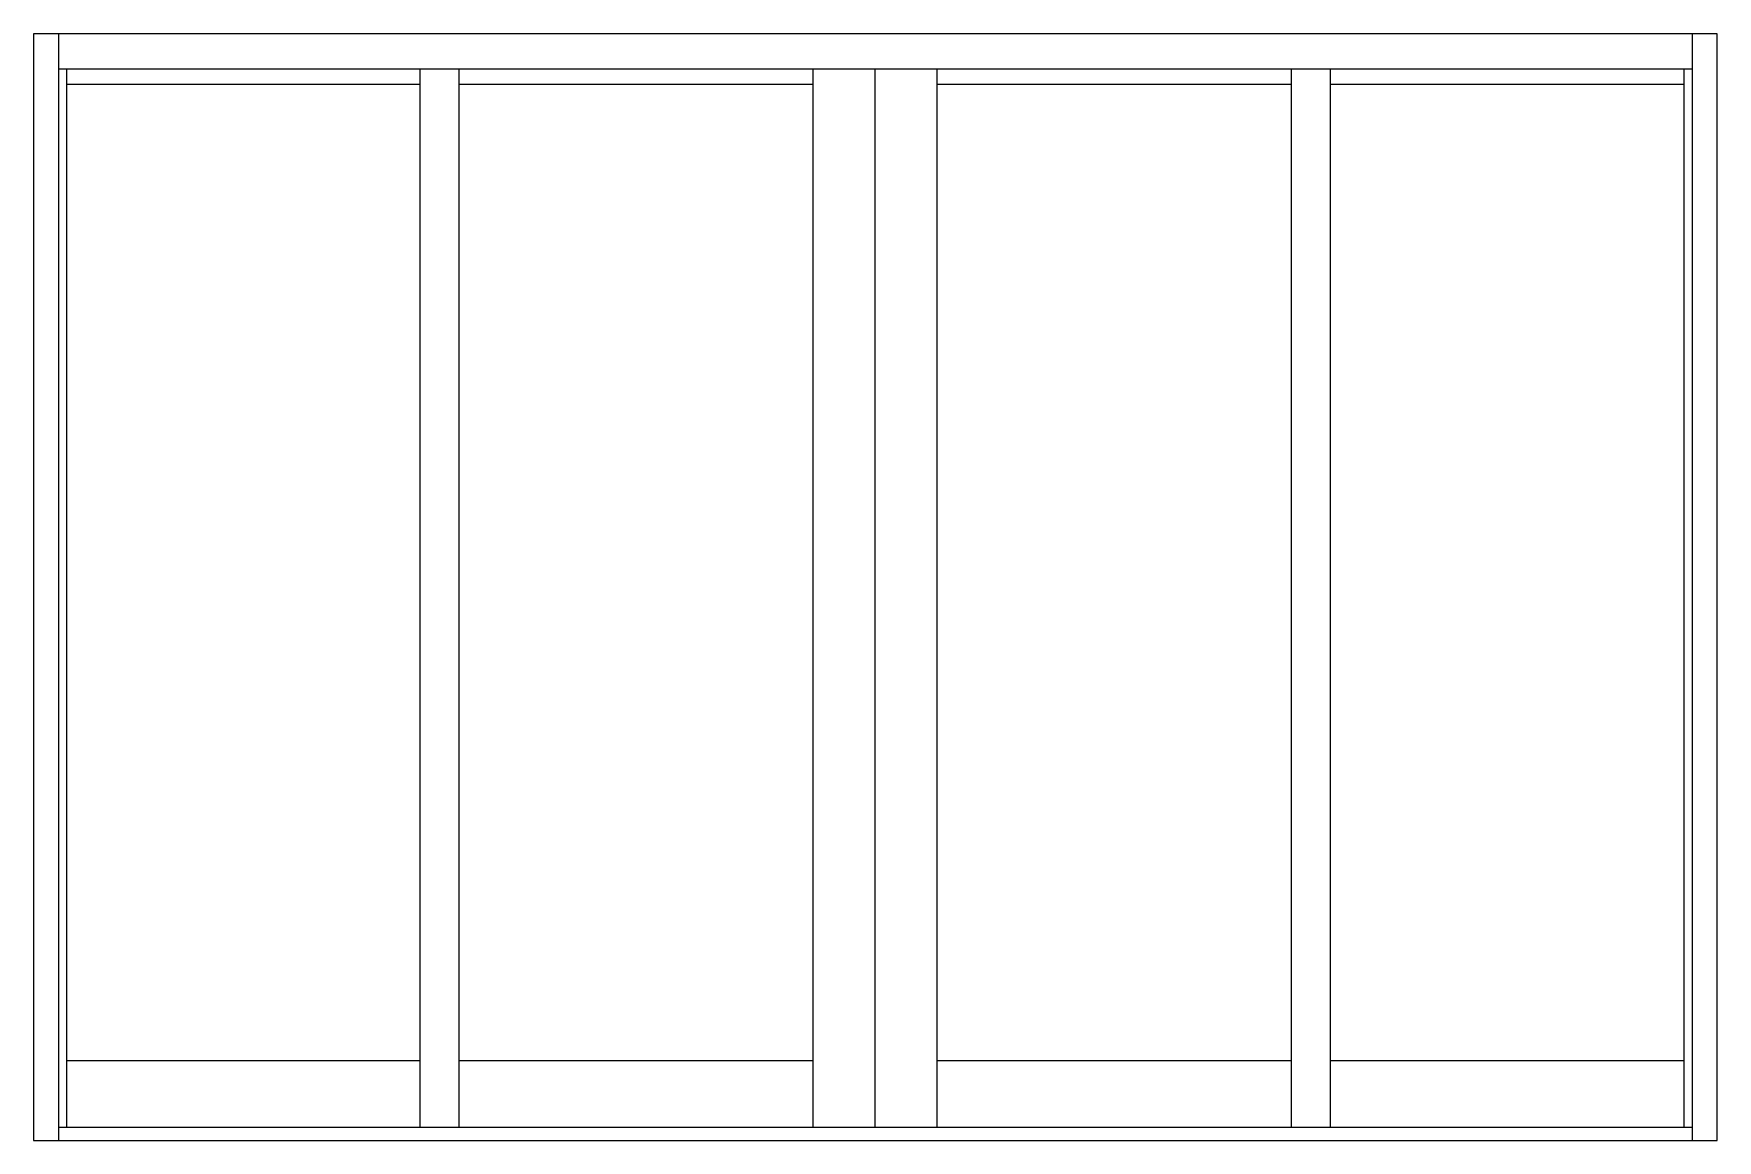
# Model space of a CAD drawing. Extents: x -12.8 to 78.6, y -69.4 to 26.9.
# Drawn here: x -12.8 to 78.6, y -69.4 to -9.3 of the extents above; entities that cross this region are included whole.
import ezdxf

# ---------------------------------------------------------------- set-up
doc = ezdxf.new("R2010")
doc.units = 0
doc.header["$LTSCALE"] = 0.25
doc.header["$MEASUREMENT"] = 0
doc.layers.get('0').update_dxf_attribs({"linetype": 'CONTINUOUS'})

msp = doc.modelspace()

# ---------------------------------------------------------------- linework, layer by layer
at = {"color": 1}
for p, q in [((78.601, -9.286), (-12.78, -9.286)), ((-12.78, -9.286), (-12.78, -69.361)), ((-11.435, -9.286), (-11.435, -69.361)), ((77.257, -69.361), (77.257, -9.286)), ((78.601, -69.361), (78.601, -9.286)), ((77.257, -11.212), (-11.435, -11.212)), ((-12.78, -69.361), (78.601, -69.361)), ((-11.435, -68.65), (77.257, -68.65))]:
    msp.add_line(p, q, dxfattribs=at)
at = {"color": 5}
for p, q in [((-10.982, -68.65), (-10.982, -11.212)), ((8.175, -11.212), (8.175, -68.65)), ((10.289, -11.212), (10.289, -68.65)), ((29.513, -11.212), (29.513, -68.65)), ((32.877, -11.212), (32.877, -68.65)), ((36.241, -11.212), (36.241, -68.65)), ((55.465, -11.212), (55.465, -68.65)), ((57.58, -11.212), (57.58, -68.65)), ((76.804, -68.65), (76.804, -11.212)), ((8.175, -12.049), (-10.982, -12.049)), ((29.513, -12.049), (10.289, -12.049)), ((55.465, -12.049), (36.241, -12.049)), ((76.804, -12.049), (57.58, -12.049)), ((-10.982, -65.035), (8.175, -65.035)), ((10.289, -65.035), (29.513, -65.035)), ((36.241, -65.035), (55.465, -65.035)), ((57.58, -65.035), (76.804, -65.035))]:
    msp.add_line(p, q, dxfattribs=at)

doc.saveas('drawing.dxf')
